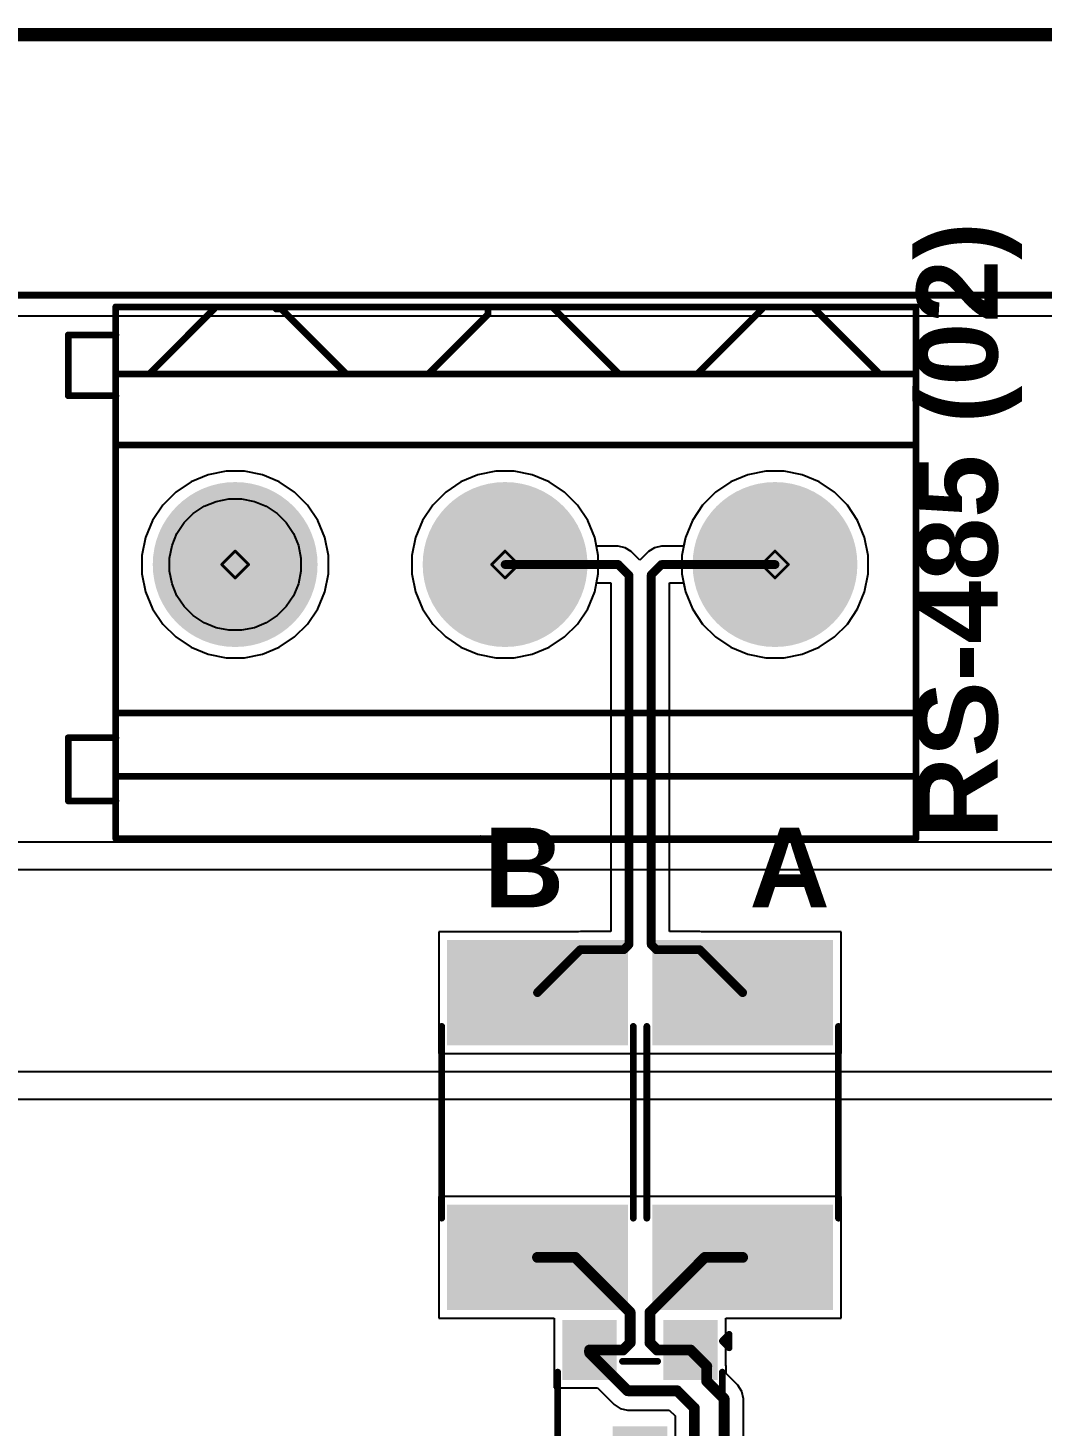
# Model space of a CAD drawing. Header units: inches. Extents: x 0 to 5032, y 0 to 5323.
# Drawn here: x 35.3 to 54.39, y 108.73 to 135.03 of the extents above; entities that cross this region are included whole.
import ezdxf

# ---------------------------------------------------------------- set-up
doc = ezdxf.new("R2010")
doc.units = ezdxf.units.IN
for name, color, linetype in [('Board Outline', 216, 'Continuous'), ('Bottom Layer', 5, 'Continuous'), ('Bottom Solder', 6, 'Continuous'), ('Drill Drawing', 1, 'Continuous'), ('Layer 1', 16, 'Continuous'), ('Layer 2', 76, 'Continuous'), ('Multi-Layer', 9, 'Continuous'), ('Pad Holes', 156, 'Continuous'), ('Top Layer', 1, 'Continuous'), ('Top Overlay', 2, 'Continuous'), ('Top Paste', 8, 'Continuous'), ('Top Solder', 216, 'Continuous')]:
    doc.layers.add(name, color=color, linetype=linetype)
doc.styles.add('Arial_Bold', font='', dxfattribs={"height": 0.2})
doc.styles.get('Arial_Bold').set_extended_font_data('Arial', bold=True)

# ---------------------------------------------------------------- blocks, each defined once
blk = doc.blocks.new('SOT_23_264')
at = {"layer": 'Top Layer'}
for points in [[(-0.41, 1.46), (0.41, 1.46), (0.41, 0.54), (-0.41, 0.54)], [(-1.36, -0.54), (-0.54, -0.54), (-0.54, -1.46), (-1.36, -1.46)], [(0.54, -0.54), (1.36, -0.54), (1.36, -1.46), (0.54, -1.46)]]:
    blk.add_hatch(color=1, dxfattribs=at).paths.add_polyline_path(points)
at = {"layer": 'Top Paste'}
for points in [[(-0.41, 1.46), (0.41, 1.46), (0.41, 0.54), (-0.41, 0.54)], [(-1.36, -0.54), (-0.54, -0.54), (-0.54, -1.46), (-1.36, -1.46)], [(0.54, -0.54), (1.36, -0.54), (1.36, -1.46), (0.54, -1.46)]]:
    blk.add_hatch(color=8, dxfattribs=at).paths.add_polyline_path(points)
at = {"layer": 'Top Solder'}
for points in [[(-0.512, 1.562), (0.512, 1.562), (0.512, 0.438), (-0.512, 0.438)], [(-1.462, -0.438), (-0.438, -0.438), (-0.438, -1.562), (-1.462, -1.562)], [(0.438, -0.438), (1.462, -0.438), (1.462, -1.562), (0.438, -1.562)]]:
    blk.add_hatch(color=216, dxfattribs=at).paths.add_polyline_path(points)
at = {"layer": 'Top Overlay'}
for points in [[(-0.559, 0.813, 0.127, 0.127, 0), (-1.549, 0.813, 0.127, 0.127, 0)], [(-1.549, 0.813, 0.127, 0.127, 0), (-1.549, -0.584, 0.127, 0.127, 0)], [(1.549, 0.813, 0.127, 0.127, 0), (0.559, 0.813, 0.127, 0.127, 0)], [(1.549, 0.813, 0.127, 0.127, 0), (1.549, -0.584, 0.127, 0.127, 0)], [(0.33, -0.787, 0.127, 0.127, 0), (-0.33, -0.787, 0.127, 0.127, 0)], [(-1.676, -1.041, 0.127, 0.127, 0), (-1.676, -1.295, 0.127, 0.127, 0)], [(-1.549, -1.168, 0.127, 0.127, 0), (-1.676, -1.041, 0.127, 0.127, 0)], [(-1.549, -1.168, 0.127, 0.127, 0), (-1.676, -1.295, 0.127, 0.127, 0)]]:
    blk.add_lwpolyline(points, format="xyseb", dxfattribs=at)
for points in [[(-1.581, 0.813, 0.0635, 0.0635, 1), (-1.518, 0.813, 0.0635, 0.0635, 1)], [(-1.581, 0.813, 0.0635, 0.0635, 1), (-1.518, 0.813, 0.0635, 0.0635, 1)], [(-0.591, 0.813, 0.0635, 0.0635, 1), (-0.527, 0.813, 0.0635, 0.0635, 1)], [(0.527, 0.813, 0.0635, 0.0635, 1), (0.591, 0.813, 0.0635, 0.0635, 1)], [(1.518, 0.813, 0.0635, 0.0635, 1), (1.581, 0.813, 0.0635, 0.0635, 1)], [(1.518, 0.813, 0.0635, 0.0635, 1), (1.581, 0.813, 0.0635, 0.0635, 1)], [(-1.581, -0.584, 0.0635, 0.0635, 1), (-1.518, -0.584, 0.0635, 0.0635, 1)], [(1.518, -0.584, 0.0635, 0.0635, 1), (1.581, -0.584, 0.0635, 0.0635, 1)], [(-0.362, -0.787, 0.0635, 0.0635, 1), (-0.298, -0.787, 0.0635, 0.0635, 1)], [(0.298, -0.787, 0.0635, 0.0635, 1), (0.362, -0.787, 0.0635, 0.0635, 1)], [(-1.708, -1.041, 0.0635, 0.0635, 1), (-1.645, -1.041, 0.0635, 0.0635, 1)], [(-1.708, -1.041, 0.0635, 0.0635, 1), (-1.645, -1.041, 0.0635, 0.0635, 1)], [(-1.708, -1.295, 0.0635, 0.0635, 1), (-1.645, -1.295, 0.0635, 0.0635, 1)], [(-1.708, -1.295, 0.0635, 0.0635, 1), (-1.645, -1.295, 0.0635, 0.0635, 1)], [(-1.581, -1.168, 0.0635, 0.0635, 1), (-1.518, -1.168, 0.0635, 0.0635, 1)], [(-1.581, -1.168, 0.0635, 0.0635, 1), (-1.518, -1.168, 0.0635, 0.0635, 1)]]:
    blk.add_lwpolyline(points, format="xyseb", close=True, dxfattribs=at)
blk = doc.blocks.new('F____1812__265')
at = {"layer": 'Top Layer'}
for points in [[(-3.38, 1.6), (-1.6, 1.6), (-1.6, -1.6), (-3.38, -1.6)], [(1.6, 1.6), (3.38, 1.6), (3.38, -1.6), (1.6, -1.6)]]:
    blk.add_hatch(color=1, dxfattribs=at).paths.add_polyline_path(points)
at = {"layer": 'Top Paste'}
for points in [[(-3.38, 1.6), (-1.6, 1.6), (-1.6, -1.6), (-3.38, -1.6)], [(1.6, 1.6), (3.38, 1.6), (3.38, -1.6), (1.6, -1.6)]]:
    blk.add_hatch(color=8, dxfattribs=at).paths.add_polyline_path(points)
at = {"layer": 'Top Solder'}
for points in [[(-3.482, 1.702), (-1.498, 1.702), (-1.498, -1.702), (-3.482, -1.702)], [(1.498, 1.702), (3.482, 1.702), (3.482, -1.702), (1.498, -1.702)]]:
    blk.add_hatch(color=216, dxfattribs=at).paths.add_polyline_path(points)
at = {"layer": 'Top Overlay'}
for points in [[(-1.753, 1.803, 0.127, 0.127, 0), (1.854, 1.803, 0.127, 0.127, 0)], [(-1.753, -1.803, 0.127, 0.127, 0), (1.854, -1.803, 0.127, 0.127, 0)]]:
    blk.add_lwpolyline(points, format="xyseb", dxfattribs=at)
for points in [[(-1.784, 1.803, 0.0635, 0.0635, 1), (-1.721, 1.803, 0.0635, 0.0635, 1)], [(1.822, 1.803, 0.0635, 0.0635, 1), (1.886, 1.803, 0.0635, 0.0635, 1)], [(-1.784, -1.803, 0.0635, 0.0635, 1), (-1.721, -1.803, 0.0635, 0.0635, 1)], [(1.822, -1.803, 0.0635, 0.0635, 1), (1.886, -1.803, 0.0635, 0.0635, 1)]]:
    blk.add_lwpolyline(points, format="xyseb", close=True, dxfattribs=at)
blk = doc.blocks.new('F____1812__266')
at = {"layer": 'Top Layer'}
for points in [[(-3.38, 1.6), (-1.6, 1.6), (-1.6, -1.6), (-3.38, -1.6)], [(1.6, 1.6), (3.38, 1.6), (3.38, -1.6), (1.6, -1.6)]]:
    blk.add_hatch(color=1, dxfattribs=at).paths.add_polyline_path(points)
at = {"layer": 'Top Paste'}
for points in [[(-3.38, 1.6), (-1.6, 1.6), (-1.6, -1.6), (-3.38, -1.6)], [(1.6, 1.6), (3.38, 1.6), (3.38, -1.6), (1.6, -1.6)]]:
    blk.add_hatch(color=8, dxfattribs=at).paths.add_polyline_path(points)
at = {"layer": 'Top Solder'}
for points in [[(-3.482, 1.702), (-1.498, 1.702), (-1.498, -1.702), (-3.482, -1.702)], [(1.498, 1.702), (3.482, 1.702), (3.482, -1.702), (1.498, -1.702)]]:
    blk.add_hatch(color=216, dxfattribs=at).paths.add_polyline_path(points)
at = {"layer": 'Top Overlay'}
for points in [[(-1.753, 1.803, 0.127, 0.127, 0), (1.854, 1.803, 0.127, 0.127, 0)], [(-1.753, -1.803, 0.127, 0.127, 0), (1.854, -1.803, 0.127, 0.127, 0)]]:
    blk.add_lwpolyline(points, format="xyseb", dxfattribs=at)
for points in [[(-1.784, 1.803, 0.0635, 0.0635, 1), (-1.721, 1.803, 0.0635, 0.0635, 1)], [(1.822, 1.803, 0.0635, 0.0635, 1), (1.886, 1.803, 0.0635, 0.0635, 1)], [(-1.784, -1.803, 0.0635, 0.0635, 1), (-1.721, -1.803, 0.0635, 0.0635, 1)], [(1.822, -1.803, 0.0635, 0.0635, 1), (1.886, -1.803, 0.0635, 0.0635, 1)]]:
    blk.add_lwpolyline(points, format="xyseb", close=True, dxfattribs=at)
blk = doc.blocks.new('DB128L_5_08_3P_BK_S_268')
at = {"layer": 'Bottom Layer'}
h = blk.add_hatch(color=5, dxfattribs=at)
edge = h.paths.add_edge_path()
edge.add_arc((-5.08, 0), 1.5, 0, 360)
h = blk.add_hatch(color=5, dxfattribs=at)
edge = h.paths.add_edge_path()
edge.add_arc((0, 0), 1.5, 0, 360)
h = blk.add_hatch(color=5, dxfattribs=at)
edge = h.paths.add_edge_path()
edge.add_arc((5.08, 0), 1.5, 0, 360)
at = {"layer": 'Bottom Solder'}
h = blk.add_hatch(color=6, dxfattribs=at)
edge = h.paths.add_edge_path()
edge.add_arc((-5.08, 0), 1.551, 0, 360)
h = blk.add_hatch(color=6, dxfattribs=at)
edge = h.paths.add_edge_path()
edge.add_arc((0, 0), 1.551, 0, 360)
h = blk.add_hatch(color=6, dxfattribs=at)
edge = h.paths.add_edge_path()
edge.add_arc((5.08, 0), 1.551, 0, 360)
at = {"layer": 'Layer 1'}
h = blk.add_hatch(color=16, dxfattribs=at)
edge = h.paths.add_edge_path()
edge.add_arc((-5.08, 0), 1.5, 0, 360)
h = blk.add_hatch(color=16, dxfattribs=at)
edge = h.paths.add_edge_path()
edge.add_arc((0, 0), 1.5, 0, 360)
h = blk.add_hatch(color=16, dxfattribs=at)
edge = h.paths.add_edge_path()
edge.add_arc((5.08, 0), 1.5, 0, 360)
at = {"layer": 'Layer 2'}
h = blk.add_hatch(color=76, dxfattribs=at)
edge = h.paths.add_edge_path()
edge.add_arc((-5.08, 0), 1.5, 0, 360)
h = blk.add_hatch(color=76, dxfattribs=at)
edge = h.paths.add_edge_path()
edge.add_arc((0, 0), 1.5, 0, 360)
h = blk.add_hatch(color=76, dxfattribs=at)
edge = h.paths.add_edge_path()
edge.add_arc((5.08, 0), 1.5, 0, 360)
at = {"layer": 'Multi-Layer'}
h = blk.add_hatch(color=9, dxfattribs=at)
edge = h.paths.add_edge_path()
edge.add_arc((-5.08, 0), 1.5, 0, 360)
h = blk.add_hatch(color=9, dxfattribs=at)
edge = h.paths.add_edge_path()
edge.add_arc((0, 0), 1.5, 0, 360)
h = blk.add_hatch(color=9, dxfattribs=at)
edge = h.paths.add_edge_path()
edge.add_arc((5.08, 0), 1.5, 0, 360)
at = {"layer": 'Pad Holes'}
h = blk.add_hatch(color=7, dxfattribs=at)
edge = h.paths.add_edge_path()
edge.add_arc((-5.08, 0), 0.8, 0, 360)
h = blk.add_hatch(color=7, dxfattribs=at)
edge = h.paths.add_edge_path()
edge.add_arc((0, 0), 0.8, 0, 360)
h = blk.add_hatch(color=7, dxfattribs=at)
edge = h.paths.add_edge_path()
edge.add_arc((5.08, 0), 0.8, 0, 360)
at = {"layer": 'Top Layer'}
h = blk.add_hatch(color=1, dxfattribs=at)
edge = h.paths.add_edge_path()
edge.add_arc((-5.08, 0), 1.5, 0, 360)
h = blk.add_hatch(color=1, dxfattribs=at)
edge = h.paths.add_edge_path()
edge.add_arc((0, 0), 1.5, 0, 360)
h = blk.add_hatch(color=1, dxfattribs=at)
edge = h.paths.add_edge_path()
edge.add_arc((5.08, 0), 1.5, 0, 360)
at = {"layer": 'Top Solder'}
h = blk.add_hatch(color=216, dxfattribs=at)
edge = h.paths.add_edge_path()
edge.add_arc((-5.08, 0), 1.551, 0, 360)
h = blk.add_hatch(color=216, dxfattribs=at)
edge = h.paths.add_edge_path()
edge.add_arc((0, 0), 1.551, 0, 360)
h = blk.add_hatch(color=216, dxfattribs=at)
edge = h.paths.add_edge_path()
edge.add_arc((5.08, 0), 1.551, 0, 360)
at = {"layer": 'Top Overlay'}
for points in [[(-7.733, -4.846, 0.127, 0.127, 0), (-7.733, 5.154, 0.127, 0.127, 0)], [(7.327, 5.154, 0.127, 0.127, 0), (-7.733, 5.154, 0.127, 0.127, 0)], [(0.465, 5.154, 0.127, 0.127, 0), (-0.78, 5.154, 0.127, 0.127, 0)], [(7.327, 5.154, 0.127, 0.127, 0), (7.327, -4.846, 0.127, 0.127, 0)], [(8.22, 4.446, 0.127, 0.127, 0), (7.325, 4.446, 0.127, 0.127, 0)], [(8.22, 4.446, 0.127, 0.127, 0), (8.22, 3.257, 0.127, 0.127, 0)], [(7.327, 3.983, 0.127, 0.127, 0), (-7.733, 3.983, 0.127, 0.127, 0)], [(8.22, 3.257, 0.127, 0.127, 0), (7.325, 3.257, 0.127, 0.127, 0)], [(7.327, 2.794, 0.127, 0.127, 0), (-7.733, 2.794, 0.127, 0.127, 0)], [(-7.699, -2.249, 0.127, 0.127, 0), (-7.733, -2.215, 0.127, 0.127, 0)], [(7.327, -2.249, 0.127, 0.127, 0), (-7.699, -2.249, 0.127, 0.127, 0)], [(8.22, -3.174, 0.127, 0.127, 0), (7.325, -3.174, 0.127, 0.127, 0)], [(8.22, -3.174, 0.127, 0.127, 0), (8.22, -4.318, 0.127, 0.127, 0)], [(7.274, -3.584, 0.127, 0.127, 0), (-7.656, -3.584, 0.127, 0.127, 0)], [(-7.02, -3.584, 0.127, 0.127, 0), (-7.02, -3.612, 0.127, 0.127, 0)], [(-5.826, -4.806, 0.127, 0.127, 0), (-7.02, -3.612, 0.127, 0.127, 0)], [(-3.616, -3.584, 0.127, 0.127, 0), (-4.836, -4.803, 0.127, 0.127, 0)], [(-2.146, -3.584, 0.127, 0.127, 0), (-2.27, -3.584, 0.127, 0.127, 0)], [(-0.924, -4.806, 0.127, 0.127, 0), (-2.146, -3.584, 0.127, 0.127, 0)], [(1.444, -3.584, 0.127, 0.127, 0), (0.321, -4.708, 0.127, 0.127, 0)], [(4.209, -4.806, 0.127, 0.127, 0), (2.988, -3.584, 0.127, 0.127, 0)], [(6.671, -3.612, 0.127, 0.127, 0), (5.477, -4.806, 0.127, 0.127, 0)], [(6.671, -3.584, 0.127, 0.127, 0), (6.671, -3.612, 0.127, 0.127, 0)], [(8.22, -4.318, 0.127, 0.127, 0), (7.325, -4.318, 0.127, 0.127, 0)], [(0.321, -4.708, 0.127, 0.127, 0), (0.321, -4.806, 0.127, 0.127, 0)], [(7.297, -4.846, 0.127, 0.127, 0), (-7.703, -4.846, 0.127, 0.127, 0)], [(-4.836, -4.803, 0.127, 0.127, 0), (-4.836, -4.806, 0.127, 0.127, 0)], [(4.308, -4.806, 0.127, 0.127, 0), (4.209, -4.806, 0.127, 0.127, 0)]]:
    blk.add_lwpolyline(points, format="xyseb", dxfattribs=at)
for points in [[(-7.765, 5.154, 0.0635, 0.0635, 1), (-7.701, 5.154, 0.0635, 0.0635, 1)], [(-7.765, 5.154, 0.0635, 0.0635, 1), (-7.701, 5.154, 0.0635, 0.0635, 1)], [(-0.811, 5.154, 0.0635, 0.0635, 1), (-0.748, 5.154, 0.0635, 0.0635, 1)], [(0.433, 5.154, 0.0635, 0.0635, 1), (0.497, 5.154, 0.0635, 0.0635, 1)], [(7.295, 5.154, 0.0635, 0.0635, 1), (7.359, 5.154, 0.0635, 0.0635, 1)], [(7.295, 5.154, 0.0635, 0.0635, 1), (7.359, 5.154, 0.0635, 0.0635, 1)], [(7.293, 4.446, 0.0635, 0.0635, 1), (7.357, 4.446, 0.0635, 0.0635, 1)], [(8.188, 4.446, 0.0635, 0.0635, 1), (8.252, 4.446, 0.0635, 0.0635, 1)], [(8.188, 4.446, 0.0635, 0.0635, 1), (8.252, 4.446, 0.0635, 0.0635, 1)], [(-7.765, 3.983, 0.0635, 0.0635, 1), (-7.701, 3.983, 0.0635, 0.0635, 1)], [(7.295, 3.983, 0.0635, 0.0635, 1), (7.359, 3.983, 0.0635, 0.0635, 1)], [(7.293, 3.257, 0.0635, 0.0635, 1), (7.357, 3.257, 0.0635, 0.0635, 1)], [(8.188, 3.257, 0.0635, 0.0635, 1), (8.252, 3.257, 0.0635, 0.0635, 1)], [(8.188, 3.257, 0.0635, 0.0635, 1), (8.252, 3.257, 0.0635, 0.0635, 1)], [(-7.765, 2.794, 0.0635, 0.0635, 1), (-7.701, 2.794, 0.0635, 0.0635, 1)], [(7.295, 2.794, 0.0635, 0.0635, 1), (7.359, 2.794, 0.0635, 0.0635, 1)], [(-7.765, -2.215, 0.0635, 0.0635, 1), (-7.701, -2.215, 0.0635, 0.0635, 1)], [(-7.731, -2.249, 0.0635, 0.0635, 1), (-7.668, -2.249, 0.0635, 0.0635, 1)], [(-7.731, -2.249, 0.0635, 0.0635, 1), (-7.668, -2.249, 0.0635, 0.0635, 1)], [(7.295, -2.249, 0.0635, 0.0635, 1), (7.359, -2.249, 0.0635, 0.0635, 1)], [(7.293, -3.174, 0.0635, 0.0635, 1), (7.357, -3.174, 0.0635, 0.0635, 1)], [(8.188, -3.174, 0.0635, 0.0635, 1), (8.252, -3.174, 0.0635, 0.0635, 1)], [(8.188, -3.174, 0.0635, 0.0635, 1), (8.252, -3.174, 0.0635, 0.0635, 1)], [(-7.688, -3.584, 0.0635, 0.0635, 1), (-7.624, -3.584, 0.0635, 0.0635, 1)], [(-7.052, -3.584, 0.0635, 0.0635, 1), (-6.988, -3.584, 0.0635, 0.0635, 1)], [(-7.052, -3.612, 0.0635, 0.0635, 1), (-6.988, -3.612, 0.0635, 0.0635, 1)], [(-7.052, -3.612, 0.0635, 0.0635, 1), (-6.988, -3.612, 0.0635, 0.0635, 1)], [(-3.648, -3.584, 0.0635, 0.0635, 1), (-3.585, -3.584, 0.0635, 0.0635, 1)], [(-2.302, -3.584, 0.0635, 0.0635, 1), (-2.238, -3.584, 0.0635, 0.0635, 1)], [(-2.178, -3.584, 0.0635, 0.0635, 1), (-2.114, -3.584, 0.0635, 0.0635, 1)], [(-2.178, -3.584, 0.0635, 0.0635, 1), (-2.114, -3.584, 0.0635, 0.0635, 1)], [(1.412, -3.584, 0.0635, 0.0635, 1), (1.476, -3.584, 0.0635, 0.0635, 1)], [(2.956, -3.584, 0.0635, 0.0635, 1), (3.019, -3.584, 0.0635, 0.0635, 1)], [(6.639, -3.584, 0.0635, 0.0635, 1), (6.702, -3.584, 0.0635, 0.0635, 1)], [(6.639, -3.612, 0.0635, 0.0635, 1), (6.702, -3.612, 0.0635, 0.0635, 1)], [(6.639, -3.612, 0.0635, 0.0635, 1), (6.702, -3.612, 0.0635, 0.0635, 1)], [(7.242, -3.584, 0.0635, 0.0635, 1), (7.306, -3.584, 0.0635, 0.0635, 1)], [(7.293, -4.318, 0.0635, 0.0635, 1), (7.357, -4.318, 0.0635, 0.0635, 1)], [(8.188, -4.318, 0.0635, 0.0635, 1), (8.252, -4.318, 0.0635, 0.0635, 1)], [(8.188, -4.318, 0.0635, 0.0635, 1), (8.252, -4.318, 0.0635, 0.0635, 1)], [(0.289, -4.708, 0.0635, 0.0635, 1), (0.352, -4.708, 0.0635, 0.0635, 1)], [(0.289, -4.708, 0.0635, 0.0635, 1), (0.352, -4.708, 0.0635, 0.0635, 1)], [(-7.765, -4.846, 0.0635, 0.0635, 1), (-7.701, -4.846, 0.0635, 0.0635, 1)], [(-7.735, -4.846, 0.0635, 0.0635, 1), (-7.671, -4.846, 0.0635, 0.0635, 1)], [(-5.858, -4.806, 0.0635, 0.0635, 1), (-5.794, -4.806, 0.0635, 0.0635, 1)], [(-4.867, -4.803, 0.0635, 0.0635, 1), (-4.804, -4.803, 0.0635, 0.0635, 1)], [(-4.867, -4.803, 0.0635, 0.0635, 1), (-4.804, -4.803, 0.0635, 0.0635, 1)], [(-4.867, -4.806, 0.0635, 0.0635, 1), (-4.804, -4.806, 0.0635, 0.0635, 1)], [(-0.956, -4.806, 0.0635, 0.0635, 1), (-0.892, -4.806, 0.0635, 0.0635, 1)], [(0.289, -4.806, 0.0635, 0.0635, 1), (0.352, -4.806, 0.0635, 0.0635, 1)], [(4.178, -4.806, 0.0635, 0.0635, 1), (4.241, -4.806, 0.0635, 0.0635, 1)], [(4.178, -4.806, 0.0635, 0.0635, 1), (4.241, -4.806, 0.0635, 0.0635, 1)], [(4.277, -4.806, 0.0635, 0.0635, 1), (4.34, -4.806, 0.0635, 0.0635, 1)], [(5.445, -4.806, 0.0635, 0.0635, 1), (5.509, -4.806, 0.0635, 0.0635, 1)], [(7.265, -4.846, 0.0635, 0.0635, 1), (7.329, -4.846, 0.0635, 0.0635, 1)], [(7.295, -4.846, 0.0635, 0.0635, 1), (7.359, -4.846, 0.0635, 0.0635, 1)]]:
    blk.add_lwpolyline(points, format="xyseb", close=True, dxfattribs=at)

msp = doc.modelspace()

# ---------------------------------------------------------------- linework, layer by layer
at = {"layer": 'Board Outline'}
for points in [[(0, 134.899, 0.254, 0.254, 0), (91.57, 134.899, 0.254, 0.254, 0)], [(0, 130, 0.127, 0.127, 0), (200, 130, 0.127, 0.127, 0)]]:
    msp.add_lwpolyline(points, format="xyseb", dxfattribs=at)
at = {"layer": 'Bottom Layer'}
for p, q in [((4.474, 129.612), (122.778, 129.612)), ((43.449, 126.488), (43.162, 126.296)), ((43.769, 126.62), (43.449, 126.488)), ((44.108, 126.688), (43.769, 126.62)), ((44.453, 126.688), (44.108, 126.688)), ((44.792, 126.62), (44.453, 126.688)), ((45.111, 126.488), (44.792, 126.62)), ((45.398, 126.296), (45.111, 126.488)), ((48.529, 126.488), (48.242, 126.296)), ((48.849, 126.62), (48.529, 126.488)), ((49.188, 126.688), (48.849, 126.62)), ((49.533, 126.688), (49.188, 126.688)), ((49.872, 126.62), (49.533, 126.688)), ((50.191, 126.488), (49.872, 126.62)), ((50.478, 126.296), (50.191, 126.488)), ((43.162, 126.296), (42.918, 126.052)), ((45.643, 126.052), (45.398, 126.296)), ((48.242, 126.296), (47.998, 126.052)), ((50.723, 126.052), (50.478, 126.296)), ((42.918, 126.052), (42.726, 125.764)), ((45.835, 125.764), (45.643, 126.052)), ((47.998, 126.052), (47.806, 125.764)), ((50.915, 125.764), (50.723, 126.052)), ((42.726, 125.764), (42.594, 125.445)), ((45.967, 125.445), (45.835, 125.764)), ((47.806, 125.764), (47.674, 125.445)), ((51.047, 125.445), (50.915, 125.764)), ((42.594, 125.445), (42.526, 125.106)), ((46.034, 125.106), (45.967, 125.445)), ((47.674, 125.445), (47.606, 125.106)), ((51.114, 125.106), (51.047, 125.445)), ((42.526, 125.106), (42.526, 124.761)), ((46.034, 124.761), (46.034, 125.106)), ((47.606, 125.106), (47.606, 124.761)), ((51.114, 124.761), (51.114, 125.106)), ((42.526, 124.761), (42.594, 124.422)), ((45.967, 124.422), (46.034, 124.761)), ((47.606, 124.761), (47.674, 124.422)), ((51.047, 124.422), (51.114, 124.761)), ((42.594, 124.422), (42.726, 124.103)), ((45.835, 124.103), (45.967, 124.422)), ((47.674, 124.422), (47.806, 124.103)), ((50.915, 124.103), (51.047, 124.422)), ((42.726, 124.103), (42.918, 123.815)), ((45.643, 123.815), (45.835, 124.103)), ((47.806, 124.103), (47.998, 123.815)), ((50.723, 123.815), (50.915, 124.103)), ((42.918, 123.815), (43.162, 123.571)), ((45.398, 123.571), (45.643, 123.815)), ((47.998, 123.815), (48.242, 123.571)), ((50.478, 123.571), (50.723, 123.815)), ((43.162, 123.571), (43.449, 123.379)), ((43.449, 123.379), (43.769, 123.247)), ((44.792, 123.247), (45.111, 123.379)), ((45.111, 123.379), (45.398, 123.571)), ((48.242, 123.571), (48.529, 123.379)), ((48.529, 123.379), (48.849, 123.247)), ((49.872, 123.247), (50.191, 123.379)), ((50.191, 123.379), (50.478, 123.571)), ((43.769, 123.247), (44.108, 123.18)), ((44.108, 123.18), (44.453, 123.18)), ((44.453, 123.18), (44.792, 123.247)), ((48.849, 123.247), (49.188, 123.18)), ((49.188, 123.18), (49.533, 123.18)), ((49.533, 123.18), (49.872, 123.247))]:
    msp.add_line(p, q, dxfattribs=at)
at = {"layer": 'Drill Drawing'}
for points in [[(38.946, 124.934, 0.0508, 0.0508, 0), (39.2, 125.188, 0.0508, 0.0508, 0)], [(39.2, 125.188, 0.0508, 0.0508, 0), (39.454, 124.934, 0.0508, 0.0508, 0)], [(44.026, 124.934, 0.0508, 0.0508, 0), (44.28, 125.188, 0.0508, 0.0508, 0)], [(44.28, 125.188, 0.0508, 0.0508, 0), (44.534, 124.934, 0.0508, 0.0508, 0)], [(49.106, 124.934, 0.0508, 0.0508, 0), (49.36, 125.188, 0.0508, 0.0508, 0)], [(49.36, 125.188, 0.0508, 0.0508, 0), (49.614, 124.934, 0.0508, 0.0508, 0)], [(38.946, 124.934, 0.0508, 0.0508, 0), (39.2, 124.68, 0.0508, 0.0508, 0)], [(39.2, 124.68, 0.0508, 0.0508, 0), (39.454, 124.934, 0.0508, 0.0508, 0)], [(44.026, 124.934, 0.0508, 0.0508, 0), (44.28, 124.68, 0.0508, 0.0508, 0)], [(44.28, 124.68, 0.0508, 0.0508, 0), (44.534, 124.934, 0.0508, 0.0508, 0)], [(49.106, 124.934, 0.0508, 0.0508, 0), (49.36, 124.68, 0.0508, 0.0508, 0)], [(49.36, 124.68, 0.0508, 0.0508, 0), (49.614, 124.934, 0.0508, 0.0508, 0)]]:
    msp.add_lwpolyline(points, format="xyseb", dxfattribs=at)
for points in [[(39.188, 125.188, 0.0254, 0.0254, 1), (39.213, 125.188, 0.0254, 0.0254, 1)], [(39.188, 125.188, 0.0254, 0.0254, 1), (39.213, 125.188, 0.0254, 0.0254, 1)], [(44.268, 125.188, 0.0254, 0.0254, 1), (44.293, 125.188, 0.0254, 0.0254, 1)], [(44.268, 125.188, 0.0254, 0.0254, 1), (44.293, 125.188, 0.0254, 0.0254, 1)], [(49.348, 125.188, 0.0254, 0.0254, 1), (49.373, 125.188, 0.0254, 0.0254, 1)], [(49.348, 125.188, 0.0254, 0.0254, 1), (49.373, 125.188, 0.0254, 0.0254, 1)], [(38.934, 124.934, 0.0254, 0.0254, 1), (38.959, 124.934, 0.0254, 0.0254, 1)], [(38.934, 124.934, 0.0254, 0.0254, 1), (38.959, 124.934, 0.0254, 0.0254, 1)], [(39.442, 124.934, 0.0254, 0.0254, 1), (39.467, 124.934, 0.0254, 0.0254, 1)], [(39.442, 124.934, 0.0254, 0.0254, 1), (39.467, 124.934, 0.0254, 0.0254, 1)], [(44.014, 124.934, 0.0254, 0.0254, 1), (44.039, 124.934, 0.0254, 0.0254, 1)], [(44.014, 124.934, 0.0254, 0.0254, 1), (44.039, 124.934, 0.0254, 0.0254, 1)], [(44.522, 124.934, 0.0254, 0.0254, 1), (44.547, 124.934, 0.0254, 0.0254, 1)], [(44.522, 124.934, 0.0254, 0.0254, 1), (44.547, 124.934, 0.0254, 0.0254, 1)], [(49.094, 124.934, 0.0254, 0.0254, 1), (49.119, 124.934, 0.0254, 0.0254, 1)], [(49.094, 124.934, 0.0254, 0.0254, 1), (49.119, 124.934, 0.0254, 0.0254, 1)], [(49.602, 124.934, 0.0254, 0.0254, 1), (49.627, 124.934, 0.0254, 0.0254, 1)], [(49.602, 124.934, 0.0254, 0.0254, 1), (49.627, 124.934, 0.0254, 0.0254, 1)], [(39.188, 124.68, 0.0254, 0.0254, 1), (39.213, 124.68, 0.0254, 0.0254, 1)], [(39.188, 124.68, 0.0254, 0.0254, 1), (39.213, 124.68, 0.0254, 0.0254, 1)], [(44.268, 124.68, 0.0254, 0.0254, 1), (44.293, 124.68, 0.0254, 0.0254, 1)], [(44.268, 124.68, 0.0254, 0.0254, 1), (44.293, 124.68, 0.0254, 0.0254, 1)], [(49.348, 124.68, 0.0254, 0.0254, 1), (49.373, 124.68, 0.0254, 0.0254, 1)], [(49.348, 124.68, 0.0254, 0.0254, 1), (49.373, 124.68, 0.0254, 0.0254, 1)]]:
    msp.add_lwpolyline(points, format="xyseb", close=True, dxfattribs=at)
at = {"layer": 'Layer 1'}
for p, q in [((0.388, 129.612), (199.612, 129.612)), ((38.369, 126.488), (38.082, 126.296)), ((38.689, 126.62), (38.369, 126.488)), ((39.028, 126.688), (38.689, 126.62)), ((39.373, 126.688), (39.028, 126.688)), ((39.712, 126.62), (39.373, 126.688)), ((40.031, 126.488), (39.712, 126.62)), ((40.318, 126.296), (40.031, 126.488)), ((43.449, 126.488), (43.162, 126.296)), ((43.769, 126.62), (43.449, 126.488)), ((44.108, 126.688), (43.769, 126.62)), ((44.453, 126.688), (44.108, 126.688)), ((44.792, 126.62), (44.453, 126.688)), ((45.111, 126.488), (44.792, 126.62)), ((45.398, 126.296), (45.111, 126.488)), ((48.529, 126.488), (48.242, 126.296)), ((48.849, 126.62), (48.529, 126.488)), ((49.188, 126.688), (48.849, 126.62)), ((49.533, 126.688), (49.188, 126.688)), ((49.872, 126.62), (49.533, 126.688)), ((50.191, 126.488), (49.872, 126.62)), ((50.478, 126.296), (50.191, 126.488)), ((38.082, 126.296), (37.838, 126.052)), ((40.563, 126.052), (40.318, 126.296)), ((43.162, 126.296), (42.918, 126.052)), ((45.643, 126.052), (45.398, 126.296)), ((48.242, 126.296), (47.998, 126.052)), ((50.723, 126.052), (50.478, 126.296)), ((37.838, 126.052), (37.646, 125.764)), ((38.412, 125.894), (38.615, 126.029)), ((38.615, 126.029), (38.84, 126.122)), ((38.84, 126.122), (39.079, 126.17)), ((39.079, 126.17), (39.322, 126.17)), ((39.322, 126.17), (39.561, 126.122)), ((39.561, 126.122), (39.786, 126.029)), ((39.786, 126.029), (39.988, 125.894)), ((40.755, 125.764), (40.563, 126.052)), ((42.918, 126.052), (42.726, 125.764)), ((45.835, 125.764), (45.643, 126.052)), ((47.998, 126.052), (47.806, 125.764)), ((50.915, 125.764), (50.723, 126.052)), ((37.646, 125.764), (37.514, 125.445)), ((38.105, 125.519), (38.24, 125.722)), ((38.24, 125.722), (38.412, 125.894)), ((39.988, 125.894), (40.16, 125.722)), ((40.16, 125.722), (40.296, 125.519)), ((40.887, 125.445), (40.755, 125.764)), ((42.726, 125.764), (42.594, 125.445)), ((45.967, 125.445), (45.835, 125.764)), ((47.806, 125.764), (47.674, 125.445)), ((51.047, 125.445), (50.915, 125.764)), ((37.514, 125.445), (37.446, 125.106)), ((38.012, 125.294), (38.105, 125.519)), ((40.296, 125.519), (40.389, 125.294)), ((40.954, 125.106), (40.887, 125.445)), ((42.594, 125.445), (42.526, 125.106)), ((46.034, 125.106), (45.967, 125.445)), ((47.674, 125.445), (47.606, 125.106)), ((51.114, 125.106), (51.047, 125.445)), ((37.964, 125.055), (38.012, 125.294)), ((40.389, 125.294), (40.436, 125.055)), ((37.446, 125.106), (37.446, 124.761)), ((37.964, 124.812), (37.964, 125.055)), ((40.436, 125.055), (40.436, 124.812)), ((40.954, 124.761), (40.954, 125.106)), ((42.526, 125.106), (42.526, 124.761)), ((46.034, 124.761), (46.034, 125.106)), ((47.606, 125.106), (47.606, 124.761)), ((51.114, 124.761), (51.114, 125.106)), ((37.446, 124.761), (37.514, 124.422)), ((38.012, 124.573), (37.964, 124.812)), ((40.436, 124.812), (40.389, 124.573)), ((40.887, 124.422), (40.954, 124.761)), ((42.526, 124.761), (42.594, 124.422)), ((45.967, 124.422), (46.034, 124.761)), ((47.606, 124.761), (47.674, 124.422)), ((51.047, 124.422), (51.114, 124.761)), ((37.514, 124.422), (37.646, 124.103)), ((38.105, 124.348), (38.012, 124.573)), ((40.389, 124.573), (40.296, 124.348)), ((40.755, 124.103), (40.887, 124.422)), ((42.594, 124.422), (42.726, 124.103)), ((45.835, 124.103), (45.967, 124.422)), ((47.674, 124.422), (47.806, 124.103)), ((50.915, 124.103), (51.047, 124.422)), ((38.24, 124.146), (38.105, 124.348)), ((38.412, 123.973), (38.24, 124.146)), ((40.16, 124.146), (39.988, 123.973)), ((40.296, 124.348), (40.16, 124.146)), ((37.646, 124.103), (37.838, 123.815)), ((38.615, 123.838), (38.412, 123.973)), ((39.988, 123.973), (39.786, 123.838)), ((40.563, 123.815), (40.755, 124.103)), ((42.726, 124.103), (42.918, 123.815)), ((45.643, 123.815), (45.835, 124.103)), ((47.806, 124.103), (47.998, 123.815)), ((50.723, 123.815), (50.915, 124.103)), ((37.838, 123.815), (38.082, 123.571)), ((38.84, 123.745), (38.615, 123.838)), ((39.079, 123.698), (38.84, 123.745)), ((39.322, 123.698), (39.079, 123.698)), ((39.561, 123.745), (39.322, 123.698)), ((39.786, 123.838), (39.561, 123.745)), ((40.318, 123.571), (40.563, 123.815)), ((42.918, 123.815), (43.162, 123.571)), ((45.398, 123.571), (45.643, 123.815)), ((47.998, 123.815), (48.242, 123.571)), ((50.478, 123.571), (50.723, 123.815)), ((38.082, 123.571), (38.369, 123.379)), ((38.369, 123.379), (38.689, 123.247)), ((39.712, 123.247), (40.031, 123.379)), ((40.031, 123.379), (40.318, 123.571)), ((43.162, 123.571), (43.449, 123.379)), ((43.449, 123.379), (43.769, 123.247)), ((44.792, 123.247), (45.111, 123.379)), ((45.111, 123.379), (45.398, 123.571)), ((48.242, 123.571), (48.529, 123.379)), ((48.529, 123.379), (48.849, 123.247)), ((49.872, 123.247), (50.191, 123.379)), ((50.191, 123.379), (50.478, 123.571)), ((38.689, 123.247), (39.028, 123.18)), ((39.028, 123.18), (39.373, 123.18)), ((39.373, 123.18), (39.712, 123.247)), ((43.769, 123.247), (44.108, 123.18)), ((44.108, 123.18), (44.453, 123.18)), ((44.453, 123.18), (44.792, 123.247)), ((48.849, 123.247), (49.188, 123.18)), ((49.188, 123.18), (49.533, 123.18)), ((49.533, 123.18), (49.872, 123.247)), ((80.273, 119.713), (9.652, 119.713)), ((10.17, 119.195), (80.273, 119.195))]:
    msp.add_line(p, q, dxfattribs=at)
at = {"layer": 'Layer 2'}
for p, q in [((5.913, 129.612), (122.778, 129.612)), ((38.369, 126.488), (38.082, 126.296)), ((38.689, 126.62), (38.369, 126.488)), ((39.028, 126.688), (38.689, 126.62)), ((39.373, 126.688), (39.028, 126.688)), ((39.712, 126.62), (39.373, 126.688)), ((40.031, 126.488), (39.712, 126.62)), ((40.318, 126.296), (40.031, 126.488)), ((43.449, 126.488), (43.162, 126.296)), ((43.769, 126.62), (43.449, 126.488)), ((44.108, 126.688), (43.769, 126.62)), ((44.453, 126.688), (44.108, 126.688)), ((44.792, 126.62), (44.453, 126.688)), ((45.111, 126.488), (44.792, 126.62)), ((45.398, 126.296), (45.111, 126.488)), ((48.529, 126.488), (48.242, 126.296)), ((48.849, 126.62), (48.529, 126.488)), ((49.188, 126.688), (48.849, 126.62)), ((49.533, 126.688), (49.188, 126.688)), ((49.872, 126.62), (49.533, 126.688)), ((50.191, 126.488), (49.872, 126.62)), ((50.478, 126.296), (50.191, 126.488)), ((38.082, 126.296), (37.838, 126.052)), ((40.563, 126.052), (40.318, 126.296)), ((43.162, 126.296), (42.918, 126.052)), ((45.643, 126.052), (45.398, 126.296)), ((48.242, 126.296), (47.998, 126.052)), ((50.723, 126.052), (50.478, 126.296)), ((37.838, 126.052), (37.646, 125.764)), ((40.755, 125.764), (40.563, 126.052)), ((42.918, 126.052), (42.726, 125.764)), ((45.835, 125.764), (45.643, 126.052)), ((47.998, 126.052), (47.806, 125.764)), ((50.915, 125.764), (50.723, 126.052)), ((37.646, 125.764), (37.514, 125.445)), ((40.887, 125.445), (40.755, 125.764)), ((42.726, 125.764), (42.594, 125.445)), ((45.967, 125.445), (45.835, 125.764)), ((47.806, 125.764), (47.674, 125.445)), ((51.047, 125.445), (50.915, 125.764)), ((37.514, 125.445), (37.446, 125.106)), ((40.954, 125.106), (40.887, 125.445)), ((42.594, 125.445), (42.526, 125.106)), ((46.034, 125.106), (45.967, 125.445)), ((47.674, 125.445), (47.606, 125.106)), ((51.114, 125.106), (51.047, 125.445)), ((37.446, 125.106), (37.446, 124.761)), ((40.954, 124.761), (40.954, 125.106)), ((42.526, 125.106), (42.526, 124.761)), ((46.034, 124.761), (46.034, 125.106)), ((47.606, 125.106), (47.606, 124.761)), ((51.114, 124.761), (51.114, 125.106)), ((37.446, 124.761), (37.514, 124.422)), ((40.887, 124.422), (40.954, 124.761)), ((42.526, 124.761), (42.594, 124.422)), ((45.967, 124.422), (46.034, 124.761)), ((47.606, 124.761), (47.674, 124.422)), ((51.047, 124.422), (51.114, 124.761)), ((37.514, 124.422), (37.646, 124.103)), ((40.755, 124.103), (40.887, 124.422)), ((42.594, 124.422), (42.726, 124.103)), ((45.835, 124.103), (45.967, 124.422)), ((47.674, 124.422), (47.806, 124.103)), ((50.915, 124.103), (51.047, 124.422)), ((37.646, 124.103), (37.838, 123.815)), ((40.563, 123.815), (40.755, 124.103)), ((42.726, 124.103), (42.918, 123.815)), ((45.643, 123.815), (45.835, 124.103)), ((47.806, 124.103), (47.998, 123.815)), ((50.723, 123.815), (50.915, 124.103)), ((37.838, 123.815), (38.082, 123.571)), ((40.318, 123.571), (40.563, 123.815)), ((42.918, 123.815), (43.162, 123.571)), ((45.398, 123.571), (45.643, 123.815)), ((47.998, 123.815), (48.242, 123.571)), ((50.478, 123.571), (50.723, 123.815)), ((38.082, 123.571), (38.369, 123.379)), ((38.369, 123.379), (38.689, 123.247)), ((39.712, 123.247), (40.031, 123.379)), ((40.031, 123.379), (40.318, 123.571)), ((43.162, 123.571), (43.449, 123.379)), ((43.449, 123.379), (43.769, 123.247)), ((44.792, 123.247), (45.111, 123.379)), ((45.111, 123.379), (45.398, 123.571)), ((48.242, 123.571), (48.529, 123.379)), ((48.529, 123.379), (48.849, 123.247)), ((49.872, 123.247), (50.191, 123.379)), ((50.191, 123.379), (50.478, 123.571)), ((38.689, 123.247), (39.028, 123.18)), ((39.028, 123.18), (39.373, 123.18)), ((39.373, 123.18), (39.712, 123.247)), ((43.769, 123.247), (44.108, 123.18)), ((44.108, 123.18), (44.453, 123.18)), ((44.453, 123.18), (44.792, 123.247)), ((48.849, 123.247), (49.188, 123.18)), ((49.188, 123.18), (49.533, 123.18)), ((49.533, 123.18), (49.872, 123.247)), ((78.918, 115.395), (22.454, 115.395)), ((22.972, 114.877), (78.4, 114.877))]:
    msp.add_line(p, q, dxfattribs=at)
at = {"layer": 'Top Layer'}
for p, q in [((5.765, 129.612), (122.77, 129.612)), ((43.449, 126.488), (43.162, 126.296)), ((43.769, 126.62), (43.449, 126.488)), ((44.108, 126.688), (43.769, 126.62)), ((44.453, 126.688), (44.108, 126.688)), ((44.792, 126.62), (44.453, 126.688)), ((45.111, 126.488), (44.792, 126.62)), ((45.398, 126.296), (45.111, 126.488)), ((48.529, 126.488), (48.242, 126.296)), ((48.849, 126.62), (48.529, 126.488)), ((49.188, 126.688), (48.849, 126.62)), ((49.533, 126.688), (49.188, 126.688)), ((49.872, 126.62), (49.533, 126.688)), ((50.191, 126.488), (49.872, 126.62)), ((50.478, 126.296), (50.191, 126.488)), ((43.162, 126.296), (42.918, 126.052)), ((45.643, 126.052), (45.398, 126.296)), ((48.242, 126.296), (47.998, 126.052)), ((50.723, 126.052), (50.478, 126.296)), ((42.918, 126.052), (42.726, 125.764)), ((45.835, 125.764), (45.643, 126.052)), ((47.998, 126.052), (47.806, 125.764)), ((50.915, 125.764), (50.723, 126.052)), ((42.726, 125.764), (42.594, 125.445)), ((45.967, 125.445), (45.835, 125.764)), ((47.806, 125.764), (47.674, 125.445)), ((51.047, 125.445), (50.915, 125.764)), ((42.594, 125.445), (42.526, 125.106)), ((46, 125.277), (45.967, 125.445)), ((47.674, 125.445), (47.64, 125.277)), ((51.114, 125.106), (51.047, 125.445)), ((46.411, 125.277), (46, 125.277)), ((46.543, 125.251), (46.411, 125.277)), ((46.654, 125.176), (46.543, 125.251)), ((46.817, 125.013), (46.654, 125.176)), ((46.98, 125.176), (46.817, 125.013)), ((47.092, 125.251), (46.98, 125.176)), ((47.223, 125.277), (47.092, 125.251)), ((47.64, 125.277), (47.223, 125.277)), ((42.526, 125.106), (42.526, 124.761)), ((51.114, 124.761), (51.114, 125.106)), ((42.526, 124.761), (42.594, 124.422)), ((51.047, 124.422), (51.114, 124.761)), ((42.594, 124.422), (42.726, 124.103)), ((45.835, 124.103), (45.967, 124.422)), ((45.967, 124.422), (46, 124.59)), ((46, 124.59), (46.268, 124.59)), ((46.268, 124.59), (46.268, 118.032)), ((47.373, 118.032), (47.373, 124.59)), ((47.373, 124.59), (47.64, 124.59)), ((47.64, 124.59), (47.674, 124.422)), ((47.674, 124.422), (47.806, 124.103)), ((50.915, 124.103), (51.047, 124.422)), ((42.726, 124.103), (42.918, 123.815)), ((45.643, 123.815), (45.835, 124.103)), ((47.806, 124.103), (47.998, 123.815)), ((50.723, 123.815), (50.915, 124.103)), ((42.918, 123.815), (43.162, 123.571)), ((45.398, 123.571), (45.643, 123.815)), ((47.998, 123.815), (48.242, 123.571)), ((50.478, 123.571), (50.723, 123.815)), ((43.162, 123.571), (43.449, 123.379)), ((43.449, 123.379), (43.769, 123.247)), ((44.792, 123.247), (45.111, 123.379)), ((45.111, 123.379), (45.398, 123.571)), ((48.242, 123.571), (48.529, 123.379)), ((48.529, 123.379), (48.849, 123.247)), ((49.872, 123.247), (50.191, 123.379)), ((50.191, 123.379), (50.478, 123.571)), ((43.769, 123.247), (44.108, 123.18)), ((44.108, 123.18), (44.453, 123.18)), ((44.453, 123.18), (44.792, 123.247)), ((48.849, 123.247), (49.188, 123.18)), ((49.188, 123.18), (49.533, 123.18)), ((49.533, 123.18), (49.872, 123.247)), ((45.664, 118.026), (43.036, 118.026)), ((43.036, 118.026), (43.036, 115.738)), ((45.697, 118.032), (45.664, 118.026)), ((46.268, 118.032), (45.697, 118.032)), ((47.943, 118.032), (47.373, 118.032)), ((47.976, 118.026), (47.943, 118.032)), ((50.605, 118.026), (47.976, 118.026)), ((50.605, 115.738), (50.605, 118.026)), ((43.036, 115.738), (46.744, 115.738)), ((46.744, 115.738), (46.744, 115.738)), ((46.744, 115.738), (46.897, 115.738)), ((46.897, 115.738), (46.897, 115.738)), ((46.897, 115.738), (50.605, 115.738)), ((46.724, 113.046), (43.036, 113.046)), ((43.036, 113.046), (43.036, 110.758)), ((46.744, 113.046), (46.724, 113.046)), ((46.897, 113.046), (46.744, 113.046)), ((46.744, 113.046), (46.744, 113.046)), ((46.917, 113.046), (46.897, 113.046)), ((46.897, 113.046), (46.897, 113.046)), ((50.605, 113.046), (46.917, 113.046)), ((50.605, 110.758), (50.605, 113.046)), ((43.036, 110.758), (45.206, 110.758)), ((45.206, 110.758), (45.206, 109.446)), ((48.434, 109.875), (48.434, 110.758)), ((48.434, 110.758), (50.605, 110.758)), ((48.438, 109.855), (48.434, 109.875)), ((48.438, 109.721), (48.438, 109.855)), ((48.438, 109.855), (48.438, 109.855)), ((48.66, 109.5), (48.438, 109.721)), ((45.206, 109.446), (46.022, 109.446)), ((46.022, 109.446), (46.331, 109.137)), ((48.739, 109.382), (48.66, 109.5)), ((48.66, 109.5), (48.66, 109.5)), ((46.331, 109.137), (46.331, 109.137)), ((46.331, 109.137), (46.449, 109.058)), ((48.766, 109.243), (48.739, 109.382)), ((48.766, 107.954), (48.766, 109.243)), ((48.766, 109.243), (48.766, 109.243)), ((46.449, 109.058), (46.587, 109.031)), ((46.587, 109.031), (46.587, 109.031)), ((46.587, 109.031), (47.368, 109.031)), ((47.368, 109.031), (47.48, 108.919)), ((47.48, 108.919), (47.48, 107.954))]:
    msp.add_line(p, q, dxfattribs=at)
for points in [[(44.28, 124.934, 0.165, 0.165, 0), (46.411, 124.934, 0.165, 0.165, 0)], [(46.411, 124.934, 0.165, 0.165, 0), (46.611, 124.734, 0.165, 0.165, 0)], [(47.03, 124.74, 0.165, 0.165, 0), (47.223, 124.934, 0.165, 0.165, 0)], [(47.223, 124.934, 0.165, 0.165, 0), (49.36, 124.934, 0.165, 0.165, 0)], [(46.611, 117.786, 0.165, 0.165, 0), (46.611, 124.734, 0.165, 0.165, 0)], [(47.03, 117.786, 0.165, 0.165, 0), (47.03, 124.74, 0.165, 0.165, 0)], [(46.514, 117.689, 0.165, 0.165, 0), (46.611, 117.786, 0.165, 0.165, 0)], [(47.03, 117.786, 0.165, 0.165, 0), (47.127, 117.689, 0.165, 0.165, 0)], [(44.89, 116.882, 0.165, 0.165, 0), (45.697, 117.689, 0.165, 0.165, 0)], [(45.697, 117.689, 0.165, 0.165, 0), (46.514, 117.689, 0.165, 0.165, 0)], [(47.127, 117.689, 0.165, 0.165, 0), (47.943, 117.689, 0.165, 0.165, 0)], [(47.943, 117.689, 0.165, 0.165, 0), (48.751, 116.882, 0.165, 0.165, 0)], [(44.89, 111.902, 0.203, 0.203, 0), (45.6, 111.902, 0.203, 0.203, 0)], [(45.6, 111.902, 0.203, 0.203, 0), (46.635, 110.867, 0.203, 0.203, 0)], [(47.006, 110.867, 0.203, 0.203, 0), (48.041, 111.902, 0.203, 0.203, 0)], [(48.041, 111.902, 0.203, 0.203, 0), (48.751, 111.902, 0.203, 0.203, 0)], [(46.635, 110.295, 0.203, 0.203, 0), (46.635, 110.867, 0.203, 0.203, 0)], [(47.006, 110.295, 0.203, 0.203, 0), (47.006, 110.867, 0.203, 0.203, 0)], [(45.87, 110.11, 0.203, 0.203, 0), (45.87, 110.16, 0.203, 0.203, 0)], [(45.87, 110.16, 0.203, 0.203, 0), (46.5, 110.16, 0.203, 0.203, 0)], [(45.87, 110.11, 0.203, 0.203, 0), (46.587, 109.393, 0.203, 0.203, 0)], [(46.5, 110.16, 0.203, 0.203, 0), (46.635, 110.295, 0.203, 0.203, 0)], [(47.006, 110.295, 0.203, 0.203, 0), (47.141, 110.16, 0.203, 0.203, 0)], [(47.141, 110.16, 0.203, 0.203, 0), (47.77, 110.16, 0.203, 0.203, 0)], [(47.77, 110.16, 0.203, 0.203, 0), (48.076, 109.855, 0.203, 0.203, 0)], [(48.076, 109.571, 0.203, 0.203, 0), (48.076, 109.855, 0.203, 0.203, 0)], [(48.076, 109.571, 0.203, 0.203, 0), (48.404, 109.243, 0.203, 0.203, 0)], [(46.587, 109.393, 0.203, 0.203, 0), (47.518, 109.393, 0.203, 0.203, 0)], [(47.518, 109.393, 0.203, 0.203, 0), (47.842, 109.069, 0.203, 0.203, 0)], [(47.842, 107.599, 0.203, 0.203, 0), (47.842, 109.069, 0.203, 0.203, 0)], [(48.404, 107.599, 0.203, 0.203, 0), (48.404, 109.243, 0.203, 0.203, 0)]]:
    msp.add_lwpolyline(points, format="xyseb", dxfattribs=at)
for points in [[(44.239, 124.934, 0.0825, 0.0825, 1), (44.322, 124.934, 0.0825, 0.0825, 1)], [(46.37, 124.934, 0.0825, 0.0825, 1), (46.453, 124.934, 0.0825, 0.0825, 1)], [(46.37, 124.934, 0.0825, 0.0825, 1), (46.453, 124.934, 0.0825, 0.0825, 1)], [(47.182, 124.934, 0.0825, 0.0825, 1), (47.264, 124.934, 0.0825, 0.0825, 1)], [(47.182, 124.934, 0.0825, 0.0825, 1), (47.264, 124.934, 0.0825, 0.0825, 1)], [(49.319, 124.934, 0.0825, 0.0825, 1), (49.402, 124.934, 0.0825, 0.0825, 1)], [(46.569, 124.734, 0.0825, 0.0825, 1), (46.652, 124.734, 0.0825, 0.0825, 1)], [(46.569, 124.734, 0.0825, 0.0825, 1), (46.652, 124.734, 0.0825, 0.0825, 1)], [(46.989, 124.74, 0.0825, 0.0825, 1), (47.071, 124.74, 0.0825, 0.0825, 1)], [(46.989, 124.74, 0.0825, 0.0825, 1), (47.071, 124.74, 0.0825, 0.0825, 1)], [(46.569, 117.786, 0.0825, 0.0825, 1), (46.652, 117.786, 0.0825, 0.0825, 1)], [(46.569, 117.786, 0.0825, 0.0825, 1), (46.652, 117.786, 0.0825, 0.0825, 1)], [(46.989, 117.786, 0.0825, 0.0825, 1), (47.071, 117.786, 0.0825, 0.0825, 1)], [(46.989, 117.786, 0.0825, 0.0825, 1), (47.071, 117.786, 0.0825, 0.0825, 1)], [(45.656, 117.689, 0.0825, 0.0825, 1), (45.739, 117.689, 0.0825, 0.0825, 1)], [(45.656, 117.689, 0.0825, 0.0825, 1), (45.739, 117.689, 0.0825, 0.0825, 1)], [(46.473, 117.689, 0.0825, 0.0825, 1), (46.555, 117.689, 0.0825, 0.0825, 1)], [(46.473, 117.689, 0.0825, 0.0825, 1), (46.555, 117.689, 0.0825, 0.0825, 1)], [(47.085, 117.689, 0.0825, 0.0825, 1), (47.168, 117.689, 0.0825, 0.0825, 1)], [(47.085, 117.689, 0.0825, 0.0825, 1), (47.168, 117.689, 0.0825, 0.0825, 1)], [(47.902, 117.689, 0.0825, 0.0825, 1), (47.985, 117.689, 0.0825, 0.0825, 1)], [(47.902, 117.689, 0.0825, 0.0825, 1), (47.985, 117.689, 0.0825, 0.0825, 1)], [(44.849, 116.882, 0.0825, 0.0825, 1), (44.931, 116.882, 0.0825, 0.0825, 1)], [(48.709, 116.882, 0.0825, 0.0825, 1), (48.792, 116.882, 0.0825, 0.0825, 1)], [(44.839, 111.902, 0.102, 0.102, 1), (44.941, 111.902, 0.102, 0.102, 1)], [(45.549, 111.902, 0.102, 0.102, 1), (45.651, 111.902, 0.102, 0.102, 1)], [(45.549, 111.902, 0.102, 0.102, 1), (45.651, 111.902, 0.102, 0.102, 1)], [(47.99, 111.902, 0.102, 0.102, 1), (48.092, 111.902, 0.102, 0.102, 1)], [(47.99, 111.902, 0.102, 0.102, 1), (48.092, 111.902, 0.102, 0.102, 1)], [(48.7, 111.902, 0.102, 0.102, 1), (48.802, 111.902, 0.102, 0.102, 1)], [(46.584, 110.867, 0.102, 0.102, 1), (46.685, 110.867, 0.102, 0.102, 1)], [(46.584, 110.867, 0.102, 0.102, 1), (46.685, 110.867, 0.102, 0.102, 1)], [(46.955, 110.867, 0.102, 0.102, 1), (47.057, 110.867, 0.102, 0.102, 1)], [(46.955, 110.867, 0.102, 0.102, 1), (47.057, 110.867, 0.102, 0.102, 1)], [(45.82, 110.16, 0.102, 0.102, 1), (45.921, 110.16, 0.102, 0.102, 1)], [(45.82, 110.16, 0.102, 0.102, 1), (45.921, 110.16, 0.102, 0.102, 1)], [(45.82, 110.11, 0.102, 0.102, 1), (45.921, 110.11, 0.102, 0.102, 1)], [(45.82, 110.11, 0.102, 0.102, 1), (45.921, 110.11, 0.102, 0.102, 1)], [(46.449, 110.16, 0.102, 0.102, 1), (46.55, 110.16, 0.102, 0.102, 1)], [(46.449, 110.16, 0.102, 0.102, 1), (46.55, 110.16, 0.102, 0.102, 1)], [(46.584, 110.295, 0.102, 0.102, 1), (46.685, 110.295, 0.102, 0.102, 1)], [(46.584, 110.295, 0.102, 0.102, 1), (46.685, 110.295, 0.102, 0.102, 1)], [(46.955, 110.295, 0.102, 0.102, 1), (47.057, 110.295, 0.102, 0.102, 1)], [(46.955, 110.295, 0.102, 0.102, 1), (47.057, 110.295, 0.102, 0.102, 1)], [(47.09, 110.16, 0.102, 0.102, 1), (47.192, 110.16, 0.102, 0.102, 1)], [(47.09, 110.16, 0.102, 0.102, 1), (47.192, 110.16, 0.102, 0.102, 1)], [(47.72, 110.16, 0.102, 0.102, 1), (47.821, 110.16, 0.102, 0.102, 1)], [(47.72, 110.16, 0.102, 0.102, 1), (47.821, 110.16, 0.102, 0.102, 1)], [(48.025, 109.855, 0.102, 0.102, 1), (48.127, 109.855, 0.102, 0.102, 1)], [(48.025, 109.855, 0.102, 0.102, 1), (48.127, 109.855, 0.102, 0.102, 1)], [(48.025, 109.571, 0.102, 0.102, 1), (48.127, 109.571, 0.102, 0.102, 1)], [(48.025, 109.571, 0.102, 0.102, 1), (48.127, 109.571, 0.102, 0.102, 1)], [(46.537, 109.393, 0.102, 0.102, 1), (46.638, 109.393, 0.102, 0.102, 1)], [(46.537, 109.393, 0.102, 0.102, 1), (46.638, 109.393, 0.102, 0.102, 1)], [(47.467, 109.393, 0.102, 0.102, 1), (47.569, 109.393, 0.102, 0.102, 1)], [(47.467, 109.393, 0.102, 0.102, 1), (47.569, 109.393, 0.102, 0.102, 1)], [(47.791, 109.069, 0.102, 0.102, 1), (47.893, 109.069, 0.102, 0.102, 1)], [(47.791, 109.069, 0.102, 0.102, 1), (47.893, 109.069, 0.102, 0.102, 1)], [(48.353, 109.243, 0.102, 0.102, 1), (48.454, 109.243, 0.102, 0.102, 1)], [(48.353, 109.243, 0.102, 0.102, 1), (48.454, 109.243, 0.102, 0.102, 1)]]:
    msp.add_lwpolyline(points, format="xyseb", close=True, dxfattribs=at)

# ---------------------------------------------------------------- block references
for name, p, rotation in [('DB128L_5_08_3P_BK_S_268', (44.28, 124.934), 180), ('F____1812__265', (44.89, 114.392), 90), ('F____1812__266', (48.751, 114.392), 90), ('SOT_23_264', (46.82, 109.16), 180)]:
    msp.add_blockref(name, p, dxfattribs=dict(rotation=rotation))

# ---------------------------------------------------------------- texts
at = {"layer": 'Top Overlay', "style": 'Arial_Bold'}
for s, height, rotation, p in [('RS-485 (02)', 1.524, 90, (53.549, 119.78)), ('B', 1.5, 360, (43.879, 118.485)), ('A', 1.5, 360, (48.879, 118.485))]:
    msp.add_text(s, height=height, rotation=rotation, dxfattribs=at).set_placement(p)

doc.saveas('drawing.dxf')
